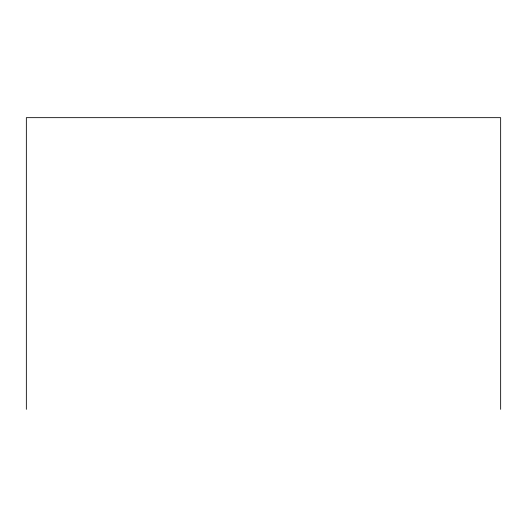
<?xml version="1.0" encoding="UTF-8"?>
<svg xmlns="http://www.w3.org/2000/svg" width="527" height="527" viewBox="0 0 527 527"><rect width="100%" height="100%" fill="white"/><g stroke="black" fill="none" stroke-linecap="round" stroke-linejoin="round"><path stroke-width="0.79" d="M500.65 409.341L500.65 117.659L26.35 117.659L26.35 409.341"/></g></svg>
